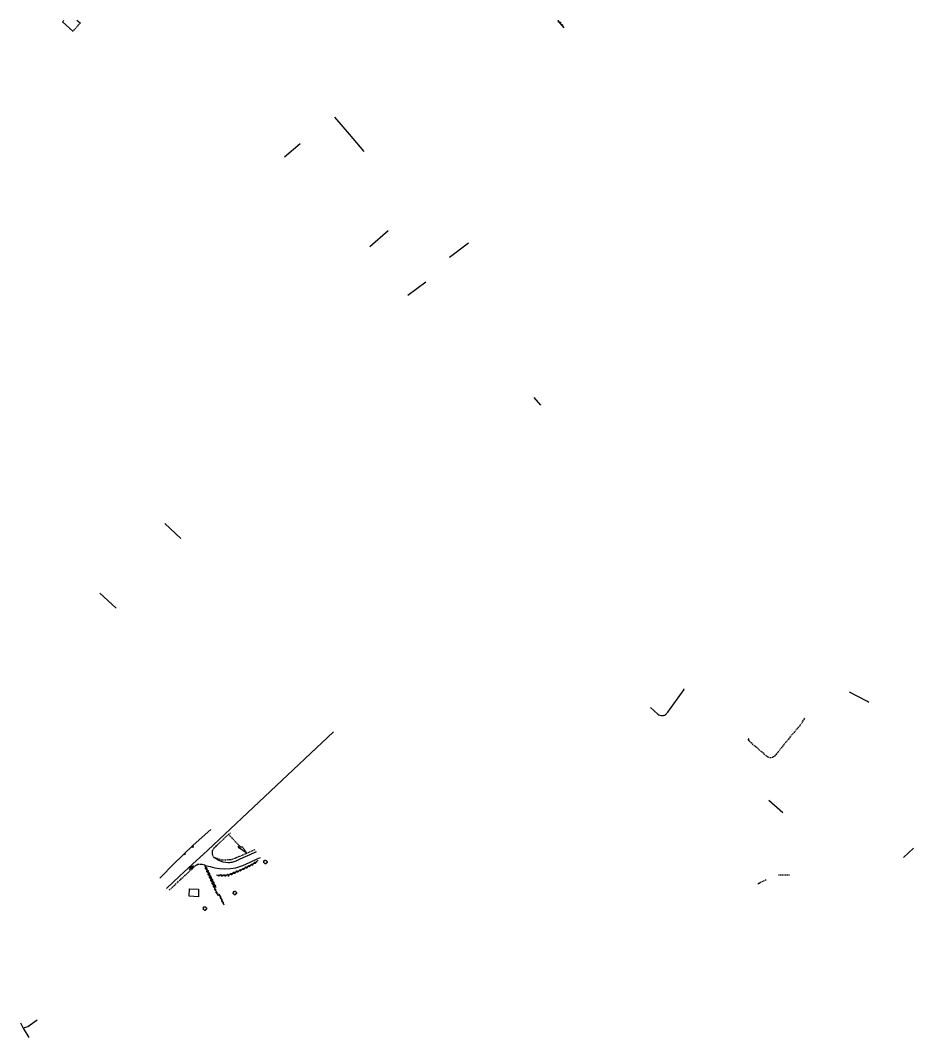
# Model space of a CAD drawing. Header units: millimetres. Extents: x 80001 to 80982, y 144000 to 145000.
# Drawn here: x 80000.7 to 80407.9, y 144536.1 to 145000 of the extents above; entities that cross this region are included whole.
import ezdxf

# ---------------------------------------------------------------- set-up
doc = ezdxf.new("R2010")
doc.units = ezdxf.units.MM
doc.linetypes.add('DASHED', pattern=[0.75, 0.5, -0.25])
doc.layers.get('0').update_dxf_attribs({"linetype": 'CONTINUOUS'})
for name, color, linetype in [('W0014', 7, 'CONTINUOUS'), ('W0017', 7, 'CONTINUOUS'), ('W0100', 7, 'CONTINUOUS'), ('W0101', 7, 'CONTINUOUS'), ('W0104', 1, 'CONTINUOUS'), ('W0105', 7, 'CONTINUOUS'), ('W0112', 1, 'DASHED'), ('W0211', 2, 'CONTINUOUS'), ('W0214', 2, 'CONTINUOUS'), ('W0300', 7, 'CONTINUOUS'), ('W0310', 3, 'CONTINUOUS'), ('W0323', 7, 'CONTINUOUS'), ('W0401', 7, 'CONTINUOUS'), ('W0473', 7, 'CONTINUOUS'), ('W1102', 7, 'CONTINUOUS')]:
    doc.layers.add(name, color=color, linetype=linetype)

# ---------------------------------------------------------------- blocks, each defined once
blk = doc.blocks.new('T300')
for p, q in [((-0.8, 0.51), (-0.86, 0.34)), ((-0.86, 0.34), (-0.86, 0.17)), ((-0.86, 0.17), (-0.74, 0.06)), ((-0.69, 0.63), (-0.8, 0.51)), ((-0.8, -0.06), (-0.74, 0.06)), ((-0.74, 0.06), (-0.69, 0.11)), ((-0.57, 0.69), (-0.69, 0.63)), ((-0.46, 0.69), (-0.57, 0.69)), ((-0.29, 0.63), (-0.46, 0.69)), ((-0.29, 0.63), (-0.17, 0.74)), ((-0.23, 0.57), (-0.29, 0.63)), ((-0.17, 0.74), (-0.06, 0.8)), ((-0.06, 0.8), (0.06, 0.8)), ((0.06, 0.8), (0.23, 0.74)), ((0.23, 0.74), (0.34, 0.63)), ((0.34, 0.63), (0.4, 0.51)), ((0.46, 0.46), (0.34, 0.46)), ((0.4, 0.51), (0.4, 0.46)), ((0.57, 0.4), (0.46, 0.46)), ((0.57, 0.4), (0.69, 0.29)), ((0.69, 0.29), (0.74, 0.17)), ((0.74, 0.06), (0.69, -0.17)), ((0.74, 0.17), (0.74, 0.06)), ((-0.8, -0.17), (-0.8, -0.06)), ((-0.8, -0.23), (-0.8, -0.17)), ((-0.74, -0.34), (-0.8, -0.23)), ((-0.69, -0.4), (-0.74, -0.34)), ((-0.51, -0.46), (-0.69, -0.4)), ((-0.4, -0.46), (-0.51, -0.46)), ((-0.4, -0.46), (-0.34, -0.46)), ((-0.34, -0.46), (-0.34, -0.4)), ((-0.34, -0.51), (-0.34, -0.46)), ((-0.29, -0.63), (-0.34, -0.51)), ((-0.17, -0.74), (-0.29, -0.63)), ((-0.06, -0.8), (-0.17, -0.74)), ((0.06, -0.8), (-0.06, -0.8)), ((0.17, -0.74), (0.06, -0.8)), ((0.23, -0.69), (0.17, -0.74)), ((0.29, -0.46), (0.23, -0.46)), ((0.29, -0.63), (0.23, -0.69)), ((0.46, -0.4), (0.29, -0.46)), ((0.34, -0.51), (0.29, -0.63)), ((0.34, -0.51), (0.34, -0.46)), ((0.57, -0.34), (0.46, -0.4)), ((0.63, -0.29), (0.57, -0.34)), ((0.69, -0.17), (0.63, -0.29))]:
    blk.add_line(p, q)
blk = doc.blocks.new('T473')
for p, q in [((-0.166667, 0.166667), (0.166667, -0.166667)), ((-0.166667, -0.166667), (0.166667, 0.166667)), ((0.500001, 0.500001), (1.000002, 1.000002)), ((-1.000002, -1.000002), (-0.500001, -0.500001))]:
    blk.add_line(p, q)
blk.add_ellipse((0, 0), major_axis=(0.471405, 0.471405), ratio=1, start_param=5.4977871438, end_param=11.780972451)
blk = doc.blocks.new('T401')
for p, q in [((-0.3, 0.3), (0, 0.3)), ((-0.3, -0.25), (-0.3, 0.3)), ((-0.3, 0.15), (0, 0.15)), ((-0.3, 0), (0, 0)), ((0, 0.3), (0, -0.25)), ((-0.3, -0.15), (0, -0.15)), ((-0.3, -0.25), (-0.3, -0.3)), ((-0.3, -0.3), (0, -0.3)), ((0, -0.3), (0, -0.25))]:
    blk.add_line(p, q)
blk = doc.blocks.new('t310o')
at = {"color": 0, "linetype": 'Continuous'}
for centre, start, end in [((-0.5, 0.38), 216.8699, 323.1304), ((0.5, -0.37), 36.8699, 143.1303)]:
    blk.add_arc(centre, 0.625, start, end, dxfattribs=at)
blk = doc.blocks.new('t323o')
at = {"color": 0, "linetype": 'Continuous'}
for radius in [0.25, 0.15]:
    blk.add_circle((0, 0), radius, dxfattribs=at)

msp = doc.modelspace()

# ---------------------------------------------------------------- linework, layer by layer
at = {"layer": 'W0014'}
for points in [[(80245.63, 145000), (80248.52, 144996.54)], [(80143.84, 144955.9), (80150.66, 144948.04), (80157.33, 144940.25)], [(80288.03, 144686.68), (80291.33, 144683.6), (80291.81, 144683.37), (80292.29, 144683.15), (80292.78, 144683.01), (80293.17, 144682.97), (80293.56, 144682.97), (80293.94, 144683.02), (80294.23, 144683.1), (80294.5, 144683.21), (80294.76, 144683.35), (80294.99, 144683.53), (80295.21, 144683.75), (80295.41, 144683.98), (80295.59, 144684.17), (80295.75, 144684.38), (80295.92, 144684.58), (80303.25, 144694.8), (80303.25, 144694.8), (80303.25, 144694.8), (80303.25, 144694.8), (80302.99, 144694.98)], [(80085.96, 144621.44), (80143.46, 144675.5)], [(80087.55, 144631.08), (80079.5, 144623.84), (80070.3, 144614.97), (80064.85, 144609.38), (80064.27, 144608.83)], [(80067.39, 144604.08), (80073.21, 144609.72), (80079.18, 144615.21), (80085.96, 144621.44)]]:
    msp.add_lwpolyline(points, dxfattribs=at)
at = {"layer": 'W0017'}
for points in [[(80085.17, 144614.63), (80087.27, 144614.1), (80089.37, 144613.58), (80091.48, 144613.23), (80093.96, 144613.11), (80096.45, 144613.24), (80098.89, 144613.59), (80102.19, 144614.62), (80105.39, 144616.11), (80108.58, 144617.64), (80110.12, 144618.3)], [(80108.23, 144620.84), (80105.29, 144619.52), (80102.12, 144618.12), (80100.49, 144617.31), (80098.86, 144616.51), (80097.16, 144615.98), (80096.61, 144615.9), (80096.05, 144615.84), (80095.5, 144615.81), (80094.3, 144615.9), (80093.12, 144616.15), (80091.98, 144616.51), (80090.94, 144617), (80089.95, 144617.58), (80088.95, 144618.17)]]:
    msp.add_lwpolyline(points, dxfattribs=at)
at = {"layer": 'W0100'}
for points in [[(80159.97, 144896.94), (80168.44, 144904.15)], [(80185.59, 144880.54), (80177.28, 144874.51)], [(80237.97, 144824.51), (80235, 144828.06)], [(80341.95, 144644.31), (80348.38, 144638.77)], [(80403.38, 144618.17), (80407.94, 144622.56)]]:
    msp.add_lwpolyline(points, dxfattribs=at)
at = {"layer": 'W0101'}
for points in [[(80028.17, 144998.53), (80027.94, 144998.73), (80026.44, 145000)], [(80378.61, 144693.78), (80386.45, 144689.67), (80386.53, 144689.63), (80387.54, 144689.1)], [(80000.69, 144542.82), (80002.02, 144540.46), (80004.51, 144536.08)]]:
    msp.add_lwpolyline(points, dxfattribs=at)
at = {"layer": 'W0101', "const_width": 0.002}
msp.add_lwpolyline([(80029.47, 145000), (80028.17, 144998.53)], dxfattribs=at)
at = {"layer": 'W0104'}
for points in [[(80024.68, 144995.06), (80019.94, 144999.32), (80020.53, 145000)], [(80008.32, 144543.98), (80004.09, 144541.01), (80002.02, 144540.46)]]:
    msp.add_lwpolyline(points, dxfattribs=at)
msp.add_lwpolyline([(80081.84, 144600.35), (80077.69, 144600.59), (80077.82, 144603.94), (80081.91, 144603.78)], close=True, dxfattribs=at)
at = {"layer": 'W0105'}
msp.add_lwpolyline([(80100.63, 144622.55), (80099.94, 144623.21), (80100.43, 144623.72), (80101.07, 144623.11), (80100.67, 144622.59)], close=True, dxfattribs=at)
at = {"layer": 'W0112'}
for points in [[(80027.94, 144998.73), (80024.68, 144995.06), (80024.48, 144994.84)], [(80358.11, 144681.74), (80357.97, 144681.51), (80356.48, 144678.94), (80350.86, 144672.23), (80349.86, 144671)], [(80333.36, 144671), (80332.74, 144671.54), (80332.71, 144672.02), (80332.94, 144672.61)], [(80349.76, 144670.87), (80345.37, 144665.48), (80344.88, 144664.88), (80344.86, 144664.86), (80344.1, 144664.14), (80343.57, 144663.83), (80342.88, 144663.64), (80342.09, 144663.79), (80341.29, 144664.14), (80335.96, 144668.69), (80333.5, 144670.87)], [(80088.95, 144618.17), (80088.52, 144618.91), (80088.26, 144620.13), (80088.26, 144621.24), (80088.53, 144621.99), (80089.9, 144623.46), (80089.91, 144623.46), (80095.57, 144628.76), (80096.44, 144629.52)], [(80095.57, 144628.76), (80100.43, 144623.72)], [(80107.56, 144621.75), (80103.85, 144620.07), (80096.76, 144617.1), (80092.51, 144617.09), (80088.95, 144618.17)], [(80088.95, 144618.17), (80089.18, 144618.44)], [(80068.69, 144603.41), (80073.81, 144608.27), (80079.2, 144613.26)], [(80079.2, 144613.26), (80080.53, 144614.56), (80081.08, 144614.96), (80081.54, 144615.18), (80082.59, 144615.19), (80083.65, 144615.15), (80084.57, 144614.94), (80085.17, 144614.63)], [(80085.17, 144614.63), (80084.8, 144614.36)], [(80346.34, 144610.35), (80351.38, 144610.39)], [(80336.85, 144606.25), (80340.75, 144608.21)]]:
    msp.add_lwpolyline(points, dxfattribs=at)
at = {"layer": 'W0211'}
msp.add_lwpolyline([(80100.67, 144622.59), (80103.63, 144620.57)], dxfattribs=at)
at = {"layer": 'W0214'}
msp.add_lwpolyline([(80101.07, 144623.11), (80101.31, 144623.1), (80101.54, 144623.08), (80101.77, 144623.03), (80102.06, 144622.83), (80102.31, 144622.53), (80102.54, 144622.22), (80102.76, 144621.93), (80102.97, 144621.64), (80103.17, 144621.33), (80103.33, 144621.08), (80103.48, 144620.83), (80103.63, 144620.57)], dxfattribs=at)
at = {"layer": 'W0310'}
for points in [[(80089.93, 144604.42), (80087.98, 144608.37), (80085.26, 144613.92)], [(80108.46, 144616.29), (80105.72, 144614.7), (80101.26, 144612.52), (80096.01, 144610.34), (80093.51, 144609.97), (80090.14, 144610.24)], [(80091.35, 144601.52), (80093.42, 144596.66)]]:
    msp.add_lwpolyline(points, dxfattribs=at)
at = {"layer": 'W0323'}
for points in [[(80248.65, 144996.64), (80245.91, 145000)], [(80084.8, 144614.36), (80089.42, 144603.92), (80090.76, 144600.88)]]:
    msp.add_lwpolyline(points, dxfattribs=at)
at = {"layer": 'W1102'}
for points in [[(80128.21, 144943.69), (80121.07, 144937.67)], [(80196.38, 144891.96), (80205.01, 144898.49)]]:
    msp.add_lwpolyline(points, dxfattribs=at)
at = {"layer": 'W1102', "flags": 128}
for points in [[(80066.51, 144770.62), (80073.8, 144763.77)], [(80036.99, 144738.74), (80044.36, 144731.98)]]:
    msp.add_lwpolyline(points, dxfattribs=at)

# ---------------------------------------------------------------- block references
at = {"layer": 'W0300'}
for p in [(80112.46, 144616.15), (80098.51, 144602.01), (80084.88, 144594.92)]:
    msp.add_blockref('T300', p, dxfattribs=at)
at = {"layer": 'W0310'}
for p, rotation in [((80085.3, 144613.84), 116.0757100076746), ((80085.96, 144612.49), 116.0757100076746), ((80101.62, 144612.7), 205.920146180244), ((80102.97, 144613.36), 205.920146180244), ((80104.32, 144614.01), 205.920146180244), ((80105.67, 144614.67), 205.920146180244), ((80106.97, 144615.42), 210.1444144569746), ((80108.26, 144616.17), 210.1444144569746), ((80086.62, 144611.14), 116.0757100076746), ((80087.28, 144609.8), 116.0757100076746), ((80087.94, 144608.45), 116.0757100076746), ((80091.63, 144610.12), 175.3490065381902), ((80093.13, 144610), 175.3490065381902), ((80094.61, 144610.13), 188.3863143049488), ((80096.09, 144610.37), 202.6454472260436), ((80097.48, 144610.95), 202.6454472260436), ((80098.86, 144611.53), 202.6454472260436), ((80100.25, 144612.1), 202.6454472260436), ((80088.6, 144607.1), 116.33860977375), ((80089.27, 144605.76), 116.33860977375), ((80091.65, 144600.8), 293.1258964520367), ((80092.24, 144599.42), 293.1258964520367), ((80092.83, 144598.04), 293.1258964520367)]:
    msp.add_blockref('t310o', p, dxfattribs=dict(at, rotation=rotation))
at = {"layer": 'W0323'}
for p, rotation in [((80246.75, 144998.97), 129.2403662641066), ((80247.7, 144997.8), 129.2403662641066), ((80085.3, 144613.22), 293.8825018540749), ((80085.91, 144611.85), 293.8825018540749), ((80086.51, 144610.48), 293.8825018540749), ((80087.12, 144609.11), 293.8825018540749), ((80087.73, 144607.74), 293.8825018540749), ((80088.34, 144606.37), 293.8825018540749), ((80088.94, 144604.99), 293.8825018540749), ((80089.55, 144603.62), 293.7469671651818), ((80090.15, 144602.25), 293.7469671651818)]:
    msp.add_blockref('t323o', p, dxfattribs=dict(at, rotation=rotation))
at = {"layer": 'W0401', "rotation": 133.9604765137388}
for p in [(80079.15, 144623.28), (80075.56, 144619.92)]:
    msp.add_blockref('T401', p, dxfattribs=at)
at = {"layer": 'W0473'}
msp.add_blockref('T473', (80078.59, 144613.62), dxfattribs=at)

doc.saveas('drawing.dxf')
